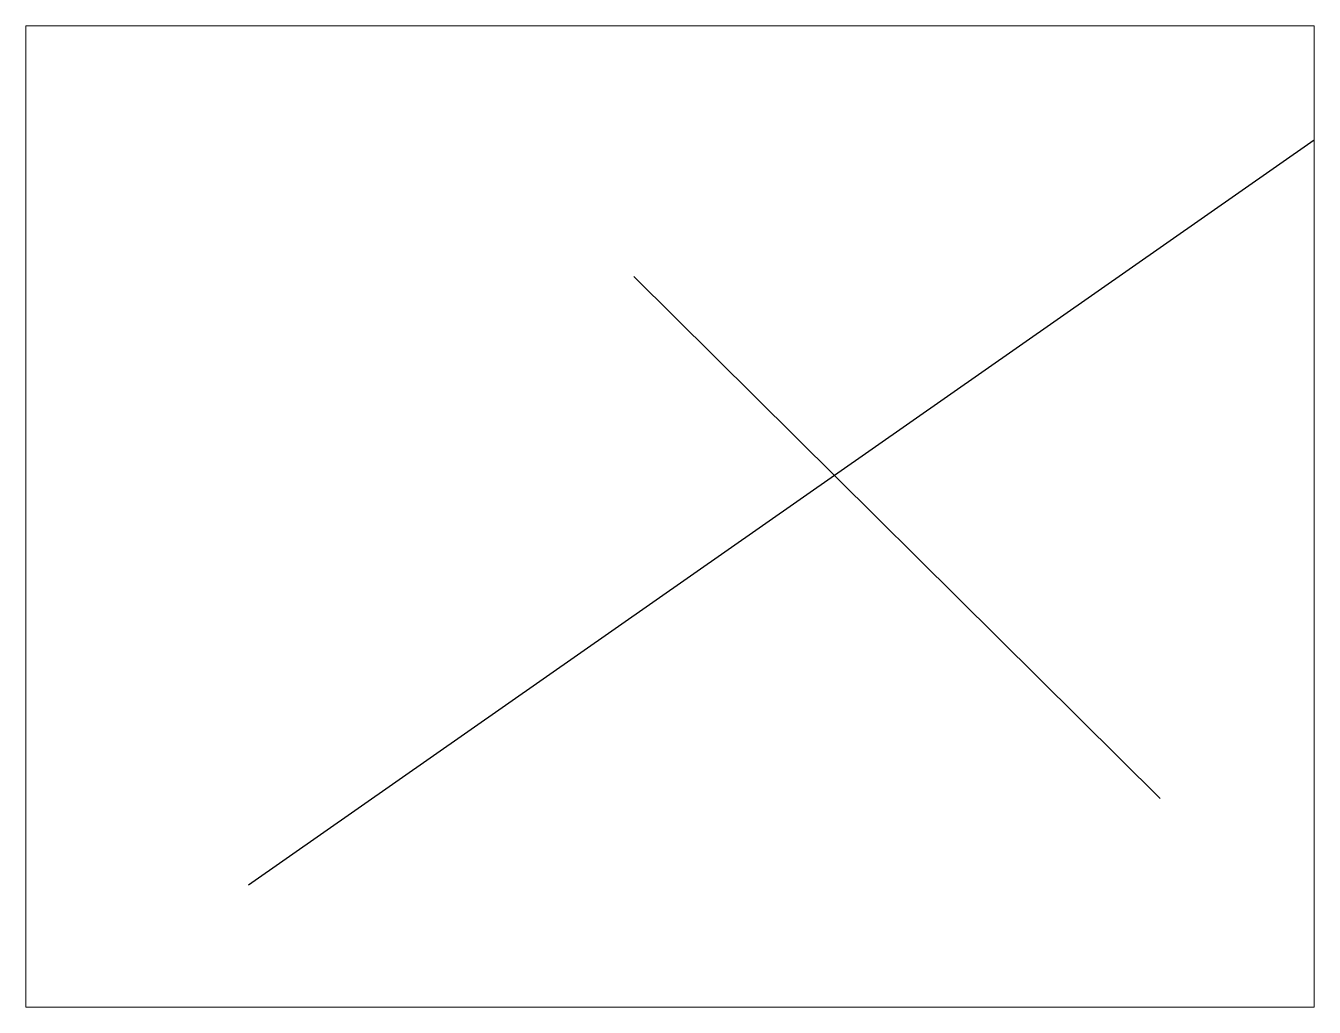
# Paper-space layout 'Layout1' of a CAD drawing. Header units: inches. Extents: x 1.05 to 9.45, y 0.8 to 7.2.
# The model-space entities are those that its viewports show. They can reach past a viewport. Long polylines and large blocks are cut down to what shows.
import ezdxf

# ---------------------------------------------------------------- set-up
doc = ezdxf.new("R2010")
doc.units = ezdxf.units.IN
doc.header["$MEASUREMENT"] = 0

msp = doc.modelspace()

# ---------------------------------------------------------------- linework, layer by layer
for p, q in [((9.684, 7.861), (26.566, 19.661)), ((15.479, 17.007), (23.387, 9.159))]:
    msp.add_line(p, q)

psp = doc.layouts.get("Layout1")

# ---------------------------------------------------------------- viewports
at = {"layer": '0', "view_target_point": (6, 4.5)}
psp.add_viewport(center=(5.25, 4), size=(8.4, 6.4), view_center_point=(10.021, 8.898), view_height=14.754266, dxfattribs=at)

doc.saveas('drawing.dxf')
